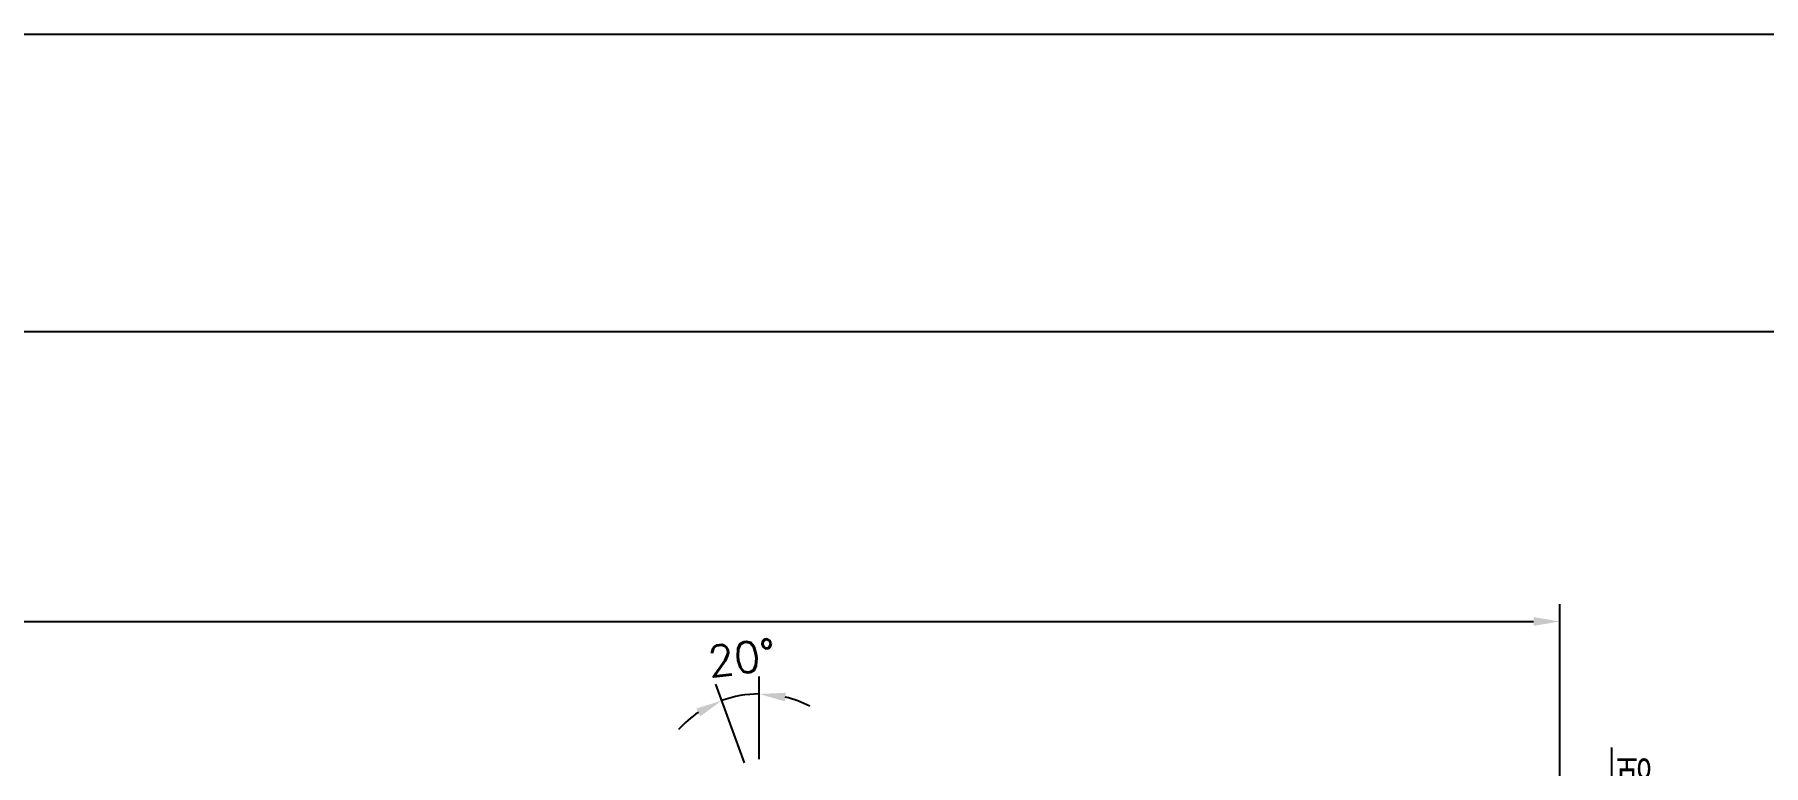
# Model space of a CAD drawing. Extents: x 7888 to 8482, y -4556 to -4136.
# Drawn here: x 8141.6 to 8339.7, y -4220.1 to -4136.4 of the extents above; entities that cross this region are included whole.
import ezdxf

# ---------------------------------------------------------------- set-up
doc = ezdxf.new("R2010")
doc.units = 0
doc.header["$LTSCALE"] = 7
doc.header["$MEASUREMENT"] = 0
doc.layers.get('0').update_dxf_attribs({"color": 2, "linetype": 'CONTINUOUS'})
doc.layers.add('D', color=2, linetype='CONTINUOUS')
doc.layers.add('DIM', color=2, linetype='CONTINUOUS')
doc.styles.add('GHS', font='ROMANS.shx', dxfattribs={"bigfont": 'GHS.shx'})

# ---------------------------------------------------------------- blocks, each defined once
blk = doc.blocks.new('BORDER')
blk.add_line((1.00000000000004, 1.00000000000004), (0, 1.00000000000004))
blk = doc.blocks.new('양식')
at = {"color": 4}
blk.add_line((1219.000000906221, 385.9999992715987), (1768.000000906221, 385.9999992715987), dxfattribs=at)
at = {"xscale": 594, "yscale": 420, "zscale": 594}
blk.add_blockref('BORDER', (1188.000000906221, -7.28401346350438e-07), dxfattribs=at)

msp = doc.modelspace()

# ---------------------------------------------------------------- linework, layer by layer
at = {"layer": 'D'}
for p, q in [((8316.35736606768, -4275.877433894868), (8316.35736606768, -4201.625755148424)), ((7960.357366067779, -4203.625755148424), (8313.35736606768, -4203.625755148424)), ((8222.915769579953, -4219.82316647824), (8219.6354236303, -4210.810490053568)), ((8224.628492987214, -4219.406907591907), (8224.628492987214, -4209.930077209396))]:
    msp.add_line(p, q, dxfattribs=at)
for start, end in [(90, 109.9999999999981), (62.64872674274437, 76.32436337133743), (123.6756366286491, 137.3512732572626)]:
    msp.add_arc((8224.628492987214, -4224.528835365461), 12.59875815606562, start, end, dxfattribs=at)
for points in [[(8313.35736606768, -4203.125755148424), (8313.35736606768, -4204.125755148424), (8316.35736606768, -4203.625755148424)], [(8217.416866556872, -4213.598131076989), (8217.868333154232, -4214.490419097456), (8220.31946391695, -4212.68987529514)], [(8227.547624726854, -4212.783698839057), (8227.666684080277, -4211.790811700273), (8224.628492987214, -4211.930077209396)]]:
    msp.add_solid(points, dxfattribs=at)
at = {"layer": 'DIM'}
msp.add_line((8322.313139322465, -4318.890869260222), (8322.313139322465, -4218.062383207388), dxfattribs=at)

# ---------------------------------------------------------------- block references
msp.add_blockref('양식', (6699.557915902634, -4556.387077348487), dxfattribs=at)

# ---------------------------------------------------------------- texts
at = {"layer": 'D', "insert": (8222.627449106225, -4207.78243648537), "char_height": 3.5, "attachment_point": 5, "rotation": 6.81402189771136, "style": 'GHS'}
msp.add_mtext('\\A1;20%%D', dxfattribs=at)
at = {"layer": 'DIM', "insert": (8322.07371920561, -4226.185236262112), "char_height": 3.5, "attachment_point": 5, "rotation": 90, "style": 'GHS'}
msp.add_mtext('%%c38\\P설치구멍', dxfattribs=at)

doc.saveas('drawing.dxf')
